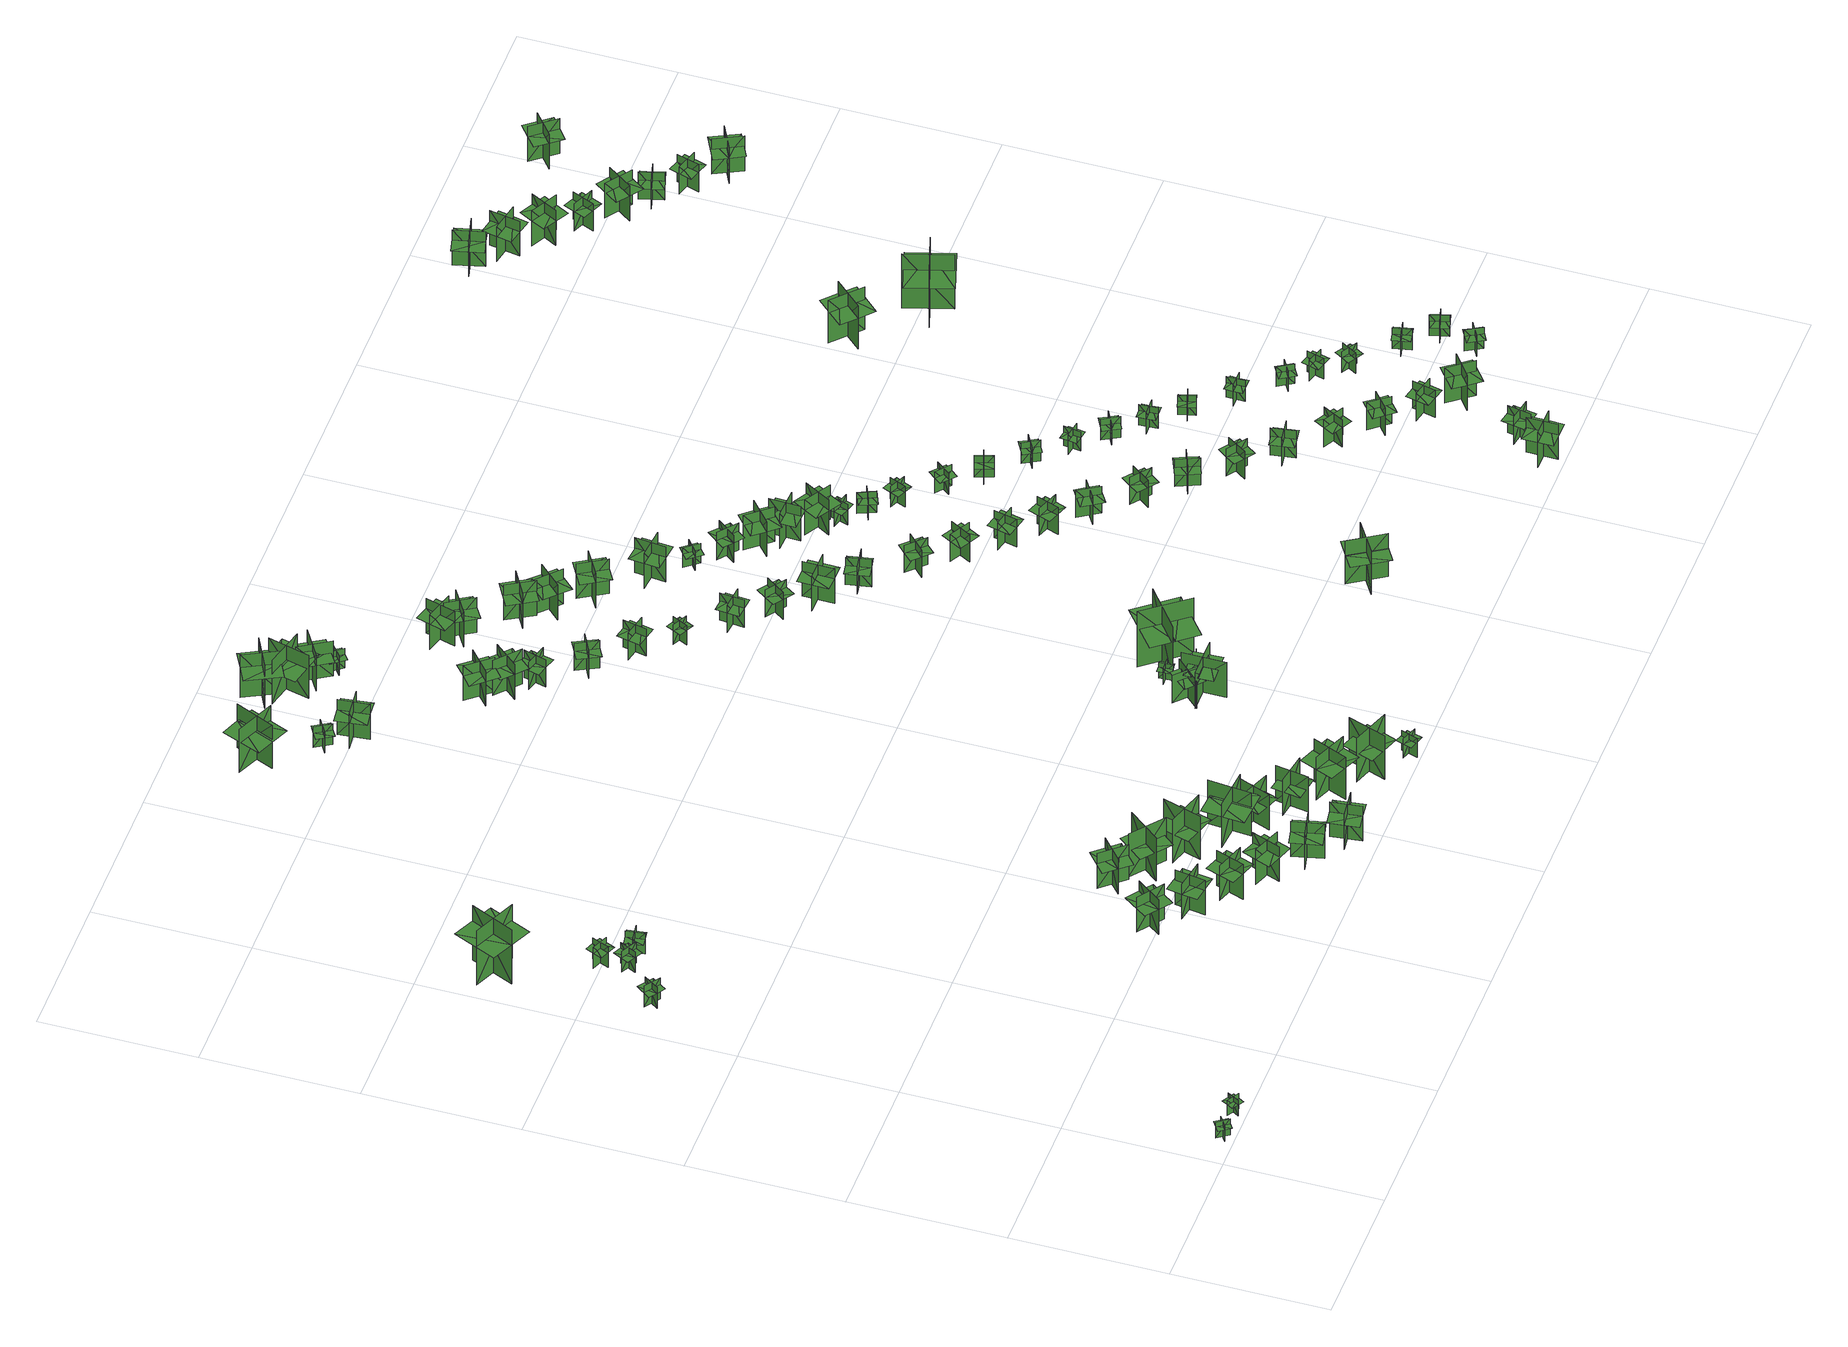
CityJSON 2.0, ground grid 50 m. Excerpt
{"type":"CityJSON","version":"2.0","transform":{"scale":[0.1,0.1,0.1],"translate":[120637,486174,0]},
"CityObjects":{
"tree1":{"type":"SolitaryVegetationObject","geometry":[{"type":"MultiSurface","lod":"1","boundaries":[[[0,1,2]],[[0,2,3]],[[4,5,6]],[[4,6,7]],[[8,9,10]],[[8,10,11]],[[8,11,12]],[[8,12,13]]]}]},
"tree2":{"type":"SolitaryVegetationObject","geometry":[{"type":"MultiSurface","lod":"1","boundaries":[[[14,15,16]],[[14,16,17]],[[18,19,20]],[[18,20,21]],[[22,23,24]],[[22,24,25]],[[22,25,26]],[[22,26,27]]]}]},
"tree3":{"type":"SolitaryVegetationObject","geometry":[{"type":"MultiSurface","lod":"1","boundaries":[[[28,29,30]],[[28,30,31]],[[32,33,34]],[[32,34,35]],[[36,37,38]],[[36,38,39]],[[36,39,40]],[[36,40,41]]]}]},
"tree4":{"type":"SolitaryVegetationObject","geometry":[{"type":"MultiSurface","lod":"1","boundaries":[[[42,43,44]],[[42,44,45]],[[46,47,48]],[[46,48,49]],[[50,51,52]],[[50,52,53]],[[50,53,54]],[[50,54,55]]]}]},
"tree5":{"type":"SolitaryVegetationObject","geometry":[{"type":"MultiSurface","lod":"1","boundaries":[[[56,57,58]],[[56,58,59]],[[60,61,62]],[[60,62,63]],[[64,65,66]],[[64,66,67]],[[64,67,68]],[[64,68,69]]]}]},
"tree6":{"type":"SolitaryVegetationObject","geometry":[{"type":"MultiSurface","lod":"1","boundaries":[[[70,71,72]],[[70,72,73]],[[74,75,76]],[[74,76,77]],[[78,79,80]],[[78,80,81]],[[78,81,82]],[[78,82,83]]]}]},
"tree7":{"type":"SolitaryVegetationObject","geometry":[{"type":"MultiSurface","lod":"1","boundaries":[[[84,85,86]],[[84,86,87]],[[88,89,90]],[[88,90,91]],[[92,93,94]],[[92,94,95]],[[92,95,96]],[[92,96,97]]]}]},
"tree8":{"type":"SolitaryVegetationObject","geometry":[{"type":"MultiSurface","lod":"1","boundaries":[[[98,99,100]],[[98,100,101]],[[102,103,104]],[[102,104,105]],[[106,107,108]],[[106,108,109]],[[106,109,110]],[[106,110,111]]]}]},
"tree9":{"type":"SolitaryVegetationObject","geometry":[{"type":"MultiSurface","lod":"1","boundaries":[[[112,113,114]],[[112,114,115]],[[116,117,118]],[[116,118,119]],[[120,121,122]],[[120,122,123]],[[120,123,124]],[[120,124,125]]]}]},
"tree10":{"type":"SolitaryVegetationObject","geometry":[{"type":"MultiSurface","lod":"1","boundaries":[[[126,127,128]],[[126,128,129]],[[130,131,132]],[[130,132,133]],[[134,135,136]],[[134,136,137]],[[134,137,138]],[[134,138,139]]]}]},
"tree11":{"type":"SolitaryVegetationObject","geometry":[{"type":"MultiSurface","lod":"1","boundaries":[[[140,141,142]],[[140,142,143]],[[144,145,146]],[[144,146,147]],[[148,149,150]],[[148,150,151]],[[148,151,152]],[[148,152,153]]]}]},
"tree12":{"type":"SolitaryVegetationObject","geometry":[{"type":"MultiSurface","lod":"1","boundaries":[[[154,155,156]],[[154,156,157]],[[158,159,160]],[[158,160,161]],[[162,163,164]],[[162,164,165]],[[162,165,166]],[[162,166,167]]]}]},
"tree13":{"type":"SolitaryVegetationObject","geometry":[{"type":"MultiSurface","lod":"1","boundaries":[[[168,169,170]],[[168,170,171]],[[172,173,174]],[[172,174,175]],[[176,177,178]],[[176,178,179]],[[176,180,181]],[[176,181,177]]]}]},
"tree14":{"type":"SolitaryVegetationObject","geometry":[{"type":"MultiSurface","lod":"1","boundaries":[[[182,183,184]],[[182,184,185]],[[186,187,188]],[[186,188,189]],[[190,191,192]],[[190,192,193]],[[190,193,194]],[[190,194,195]]]}]},
"tree15":{"type":"SolitaryVegetationObject","geometry":[{"type":"MultiSurface","lod":"1","boundaries":[[[196,197,198]],[[196,198,199]],[[200,201,202]],[[200,202,203]],[[204,205,206]],[[204,206,207]],[[204,208,209]],[[204,209,205]]]}]},
"tree16":{"type":"SolitaryVegetationObject","geometry":[{"type":"MultiSurface","lod":"1","boundaries":[[[210,211,212]],[[210,212,213]],[[214,215,216]],[[214,216,217]],[[218,219,220]],[[218,220,221]],[[218,221,222]],[[218,222,223]]]}]},
"tree17":{"type":"SolitaryVegetationObject","geometry":[{"type":"MultiSurface","lod":"1","boundaries":[[[224,225,226]],[[224,226,227]],[[228,229,230]],[[228,230,231]],[[232,233,234]],[[232,234,235]],[[232,235,236]],[[232,236,237]]]}]},
"tree18":{"type":"SolitaryVegetationObject","geometry":[{"type":"MultiSurface","lod":"1","boundaries":[[[238,239,240]],[[238,240,241]],[[242,243,244]],[[242,244,245]],[[246,247,248]],[[246,248,249]],[[246,250,251]],[[246,251,247]]]}]},
"tree19":{"type":"SolitaryVegetationObject","geometry":[{"type":"MultiSurface","lod":"1","boundaries":[[[252,253,254]],[[252,254,255]],[[256,257,258]],[[256,258,259]],[[260,261,262]],[[260,262,263]],[[260,264,265]],[[260,265,261]]]}]},
"tree20":{"type":"SolitaryVegetationObject","geometry":[{"type":"MultiSurface","lod":"1","boundaries":[[[266,267,268]],[[266,268,269]],[[270,271,272]],[[270,272,273]],[[274,275,276]],[[274,276,277]],[[274,277,278]],[[274,278,279]]]}]},
"tree21":{"type":"SolitaryVegetationObject","geometry":[{"type":"MultiSurface","lod":"1","boundaries":[[[280,281,282]],[[280,282,283]],[[284,285,286]],[[284,286,287]],[[288,289,290]],[[288,290,291]],[[288,291,292]],[[288,292,293]]]}]},
"tree22":{"type":"SolitaryVegetationObject","geometry":[{"type":"MultiSurface","lod":"1","boundaries":[[[294,295,296]],[[294,296,297]],[[298,299,300]],[[298,300,301]],[[302,303,304]],[[302,304,305]],[[302,306,307]],[[302,307,303]]]}]},
"tree23":{"type":"SolitaryVegetationObject","geometry":[{"type":"MultiSurface","lod":"1","boundaries":[[[308,309,310]],[[308,310,311]],[[312,313,314]],[[312,314,315]],[[316,317,318]],[[316,318,319]],[[316,319,320]],[[316,320,321]]]}]},
"tree24":{"type":"SolitaryVegetationObject","geometry":[{"type":"MultiSurface","lod":"1","boundaries":[[[322,323,324]],[[322,324,325]],[[326,327,328]],[[326,328,329]],[[330,331,332]],[[330,332,333]],[[330,333,334]],[[330,334,335]]]}]},
"tree25":{"type":"SolitaryVegetationObject","geometry":[{"type":"MultiSurface","lod":"1","boundaries":[[[336,337,338]],[[336,338,339]],[[340,341,342]],[[340,342,343]],[[344,345,346]],[[344,346,347]],[[344,347,348]],[[344,348,349]]]}]},
"tree26":{"type":"SolitaryVegetationObject","geometry":[{"type":"MultiSurface","lod":"1","boundaries":[[[350,351,352]],[[350,352,353]],[[354,355,356]],[[354,356,357]],[[358,359,360]],[[358,360,361]],[[358,361,362]],[[358,362,363]]]}]},
"tree27":{"type":"SolitaryVegetationObject","geometry":[{"type":"MultiSurface","lod":"1","boundaries":[[[364,365,366]],[[364,366,367]],[[368,369,370]],[[368,370,371]],[[372,373,374]],[[372,374,375]],[[372,375,376]],[[372,376,377]]]}]},
"tree28":{"type":"SolitaryVegetationObject","geometry":[{"type":"MultiSurface","lod":"1","boundaries":[[[378,379,380]],[[378,380,381]],[[382,383,384]],[[382,384,385]],[[386,387,388]],[[386,388,389]],[[386,389,390]],[[386,390,391]]]}]},
"tree29":{"type":"SolitaryVegetationObject","geometry":[{"type":"MultiSurface","lod":"1","boundaries":[[[392,393,394]],[[392,394,395]],[[396,397,398]],[[396,398,399]],[[400,401,402]],[[400,402,403]],[[400,403,404]],[[400,404,405]]]}]},
"tree30":{"type":"SolitaryVegetationObject","geometry":[{"type":"MultiSurface","lod":"1","boundaries":[[[406,407,408]],[[406,408,409]],[[410,411,412]],[[410,412,413]],[[414,415,416]],[[414,416,417]],[[414,417,418]],[[414,418,419]]]}]},
"tree31":{"type":"SolitaryVegetationObject","geometry":[{"type":"MultiSurface","lod":"1","boundaries":[[[420,421,422]],[[420,422,423]],[[424,425,426]],[[424,426,427]],[[428,429,430]],[[428,430,431]],[[428,431,432]],[[428,432,433]]]}]},
"tree32":{"type":"SolitaryVegetationObject","geometry":[{"type":"MultiSurface","lod":"1","boundaries":[[[434,435,436]],[[434,436,437]],[[438,439,440]],[[438,440,441]],[[442,443,444]],[[442,444,445]],[[442,445,446]],[[442,446,447]]]}]},
"tree33":{"type":"SolitaryVegetationObject","geometry":[{"type":"MultiSurface","lod":"1","boundaries":[[[448,449,450]],[[448,450,451]],[[452,453,454]],[[452,454,455]],[[456,457,458]],[[456,458,459]],[[456,459,460]],[[456,460,461]]]}]},
"tree34":{"type":"SolitaryVegetationObject","geometry":[{"type":"MultiSurface","lod":"1","boundaries":[[[462,463,464]],[[462,464,465]],[[466,467,468]],[[466,468,469]],[[470,471,472]],[[470,472,473]],[[470,473,474]],[[470,474,475]]]}]},
"tree35":{"type":"SolitaryVegetationObject","geometry":[{"type":"MultiSurface","lod":"1","boundaries":[[[476,477,478]],[[476,478,479]],[[480,481,482]],[[480,482,483]],[[484,485,486]],[[484,486,487]],[[484,487,488]],[[484,488,489]]]}]},
"tree36":{"type":"SolitaryVegetationObject","geometry":[{"type":"MultiSurface","lod":"1","boundaries":[[[490,491,492]],[[490,492,493]],[[494,495,496]],[[494,496,497]],[[498,499,500]],[[498,500,501]],[[498,501,502]],[[498,502,503]]]}]},
"tree37":{"type":"SolitaryVegetationObject","geometry":[{"type":"MultiSurface","lod":"1","boundaries":[[[504,505,506]],[[504,506,507]],[[508,509,510]],[[508,510,511]],[[512,513,514]],[[512,514,515]],[[512,515,516]],[[512,516,517]]]}]},
"tree38":{"type":"SolitaryVegetationObject","geometry":[{"type":"MultiSurface","lod":"1","boundaries":[[[518,519,520]],[[518,520,521]],[[522,523,524]],[[522,524,525]],[[526,527,528]],[[526,528,529]],[[526,529,530]],[[526,530,531]]]}]},
"tree39":{"type":"SolitaryVegetationObject","geometry":[{"type":"MultiSurface","lod":"1","boundaries":[[[532,533,534]],[[532,534,535]],[[536,537,538]],[[536,538,539]],[[540,541,542]],[[540,542,543]],[[540,543,544]],[[540,544,545]]]}]},
"tree40":{"type":"SolitaryVegetationObject","geometry":[{"type":"MultiSurface","lod":"1","boundaries":[[[546,547,548]],[[546,548,549]],[[550,551,552]],[[550,552,553]],[[554,555,556]],[[554,556,557]],[[554,557,558]],[[554,558,559]]]}]},
"tree41":{"type":"SolitaryVegetationObject","geometry":[{"type":"MultiSurface","lod":"1","boundaries":[[[560,561,562]],[[560,562,563]],[[564,565,566]],[[564,566,567]],[[568,569,570]],[[568,570,571]],[[568,571,572]],[[568,572,573]]]}]},
"tree42":{"type":"SolitaryVegetationObject","geometry":[{"type":"MultiSurface","lod":"1","boundaries":[[[574,575,576]],[[574,576,577]],[[578,579,580]],[[578,580,581]],[[582,583,584]],[[582,584,585]],[[582,585,586]],[[582,586,587]]]}]},
"tree43":{"type":"SolitaryVegetationObject","geometry":[{"type":"MultiSurface","lod":"1","boundaries":[[[588,589,590]],[[588,590,591]],[[592,593,594]],[[592,594,595]],[[596,597,598]],[[596,598,599]],[[596,599,600]],[[596,600,601]]]}]},
"tree44":{"type":"SolitaryVegetationObject","geometry":[{"type":"MultiSurface","lod":"1","boundaries":[[[602,603,604]],[[602,604,605]],[[606,607,608]],[[606,608,609]],[[610,611,612]],[[610,612,613]],[[610,613,614]],[[610,614,615]]]}]},
"tree45":{"type":"SolitaryVegetationObject","geometry":[{"type":"MultiSurface","lod":"1","boundaries":[[[616,617,618]],[[616,618,619]],[[620,621,622]],[[620,622,623]],[[624,625,626]],[[624,626,627]],[[624,627,628]],[[624,628,629]]]}]},
"tree46":{"type":"SolitaryVegetationObject","geometry":[{"type":"MultiSurface","lod":"1","boundaries":[[[630,631,632]],[[630,632,633]],[[634,635,636]],[[634,636,637]],[[638,639,640]],[[638,640,641]],[[638,641,642]],[[638,642,643]]]}]},
"tree47":{"type":"SolitaryVegetationObject","geometry":[{"type":"MultiSurface","lod":"1","boundaries":[[[644,645,646]],[[644,646,647]],[[648,649,650]],[[648,650,651]],[[652,653,654]],[[652,654,655]],[[652,655,656]],[[652,656,657]]]}]},
"tree48":{"type":"SolitaryVegetationObject","geometry":[{"type":"MultiSurface","lod":"1","boundaries":[[[658,659,660]],[[658,660,661]],[[662,663,664]],[[662,664,665]],[[666,667,668]],[[666,668,669]],[[666,669,670]],[[666,670,671]]]}]},
"tree49":{"type":"SolitaryVegetationObject","geometry":[{"type":"MultiSurface","lod":"1","boundaries":[[[672,673,674]],[[672,674,675]],[[676,677,678]],[[676,678,679]],[[680,681,682]],[[680,682,683]],[[680,683,684]],[[680,684,685]]]}]},
"tree50":{"type":"SolitaryVegetationObject","geometry":[{"type":"MultiSurface","lod":"1","boundaries":[[[686,687,688]],[[686,688,689]],[[690,691,692]],[[690,692,693]],[[694,695,696]],[[694,696,697]],[[694,697,698]],[[694,698,699]]]}]},
"tree51":{"type":"SolitaryVegetationObject","geometry":[{"type":"MultiSurface","lod":"1","boundaries":[[[700,701,702]],[[700,702,703]],[[704,705,706]],[[704,706,707]],[[708,709,710]],[[708,710,711]],[[708,709,712]],[[708,712,713]]]}]},
"tree52":{"type":"SolitaryVegetationObject","geometry":[{"type":"MultiSurface","lod":"1","boundaries":[[[714,715,716]],[[714,716,717]],[[718,719,720]],[[718,720,721]],[[722,723,724]],[[722,724,725]],[[722,725,726]],[[722,726,727]]]}]},
"tree53":{"type":"SolitaryVegetationObject","geometry":[{"type":"MultiSurface","lod":"1","boundaries":[[[728,729,730]],[[728,730,731]],[[732,733,734]],[[732,734,735]],[[736,737,738]],[[736,738,739]],[[736,739,740]],[[736,740,741]]]}]},
"tree54":{"type":"SolitaryVegetationObject","geometry":[{"type":"MultiSurface","lod":"1","boundaries":[[[742,743,744]],[[742,744,745]],[[746,747,748]],[[746,748,749]],[[750,751,752]],[[750,752,753]],[[750,753,754]],[[750,754,755]]]}]},
"tree55":{"type":"SolitaryVegetationObject","geometry":[{"type":"MultiSurface","lod":"1","boundaries":[[[756,757,758]],[[756,758,759]],[[760,761,762]],[[760,762,763]],[[764,765,766]],[[764,766,767]],[[764,767,768]],[[764,768,769]]]}]},
"tree56":{"type":"SolitaryVegetationObject","geometry":[{"type":"MultiSurface","lod":"1","boundaries":[[[770,771,772]],[[770,772,773]],[[774,775,776]],[[774,776,777]],[[778,779,780]],[[778,780,781]],[[778,781,782]],[[778,782,783]]]}]},
"tree57":{"type":"SolitaryVegetationObject","geometry":[{"type":"MultiSurface","lod":"1","boundaries":[[[784,785,786]],[[784,786,787]],[[788,789,790]],[[788,790,791]],[[792,793,794]],[[792,794,795]],[[792,795,796]],[[792,796,797]]]}]},
"tree58":{"type":"SolitaryVegetationObject","geometry":[{"type":"MultiSurface","lod":"1","boundaries":[[[798,799,800]],[[798,800,801]],[[802,803,804]],[[802,804,805]],[[806,807,808]],[[806,808,809]],[[806,809,810]],[[806,810,811]]]}]},
"tree59":{"type":"SolitaryVegetationObject","geometry":[{"type":"MultiSurface","lod":"1","boundaries":[[[812,813,814]],[[812,814,815]],[[816,817,818]],[[816,818,819]],[[820,821,822]],[[820,822,823]],[[820,823,824]],[[820,824,825]]]}]},
"tree60":{"type":"SolitaryVegetationObject","geometry":[{"type":"MultiSurface","lod":"1","boundaries":[[[826,827,828]],[[826,828,829]],[[830,831,832]],[[830,832,833]],[[834,835,836]],[[834,836,837]],[[834,837,838]],[[834,838,839]]]}]},
"tree61":{"type":"SolitaryVegetationObject","geometry":[{"type":"MultiSurface","lod":"1","boundaries":[[[840,841,842]],[[840,842,843]],[[844,845,846]],[[844,846,847]],[[848,849,850]],[[848,850,851]],[[848,851,852]],[[848,852,853]]]}]},
"tree62":{"type":"SolitaryVegetationObject","geometry":[{"type":"MultiSurface","lod":"1","boundaries":[[[854,855,856]],[[854,856,857]],[[858,859,860]],[[858,860,861]],[[862,863,864]],[[862,864,865]],[[862,865,866]],[[862,866,867]]]}]},
"tree63":{"type":"SolitaryVegetationObject","geometry":[{"type":"MultiSurface","lod":"1","boundaries":[[[868,869,870]],[[868,870,871]],[[872,873,874]],[[872,874,875]],[[876,877,878]],[[876,878,879]],[[876,879,880]],[[876,880,881]]]}]},
"tree64":{"type":"SolitaryVegetationObject","geometry":[{"type":"MultiSurface","lod":"1","boundaries":[[[882,883,884]],[[882,884,885]],[[886,887,888]],[[886,888,889]],[[890,891,892]],[[890,892,893]],[[890,893,894]],[[890,894,895]]]}]},
"tree65":{"type":"SolitaryVegetationObject","geometry":[{"type":"MultiSurface","lod":"1","boundaries":[[[896,897,898]],[[896,898,899]],[[900,901,902]],[[900,902,903]],[[904,905,906]],[[904,906,907]],[[904,907,908]],[[904,908,909]]]}]},
"tree66":{"type":"SolitaryVegetationObject","geometry":[{"type":"MultiSurface","lod":"1","boundaries":[[[910,911,912]],[[910,912,913]],[[914,915,916]],[[914,916,917]],[[918,919,920]],[[918,920,921]],[[918,921,922]],[[918,922,923]]]}]},
"tree67":{"type":"SolitaryVegetationObject","geometry":[{"type":"MultiSurface","lod":"1","boundaries":[[[924,925,926]],[[924,926,927]],[[928,929,930]],[[928,930,931]],[[932,933,934]],[[932,934,935]],[[932,935,936]],[[932,936,937]]]}]},
"tree68":{"type":"SolitaryVegetationObject","geometry":[{"type":"MultiSurface","lod":"1","boundaries":[[[938,939,940]],[[938,940,941]],[[942,943,944]],[[942,944,945]],[[946,947,948]],[[946,948,949]],[[946,949,950]],[[946,950,951]]]}]},
"tree69":{"type":"SolitaryVegetationObject","geometry":[{"type":"MultiSurface","lod":"1","boundaries":[[[952,953,954]],[[952,954,955]],[[956,957,958]],[[956,958,959]],[[960,961,962]],[[960,962,963]],[[960,963,964]],[[960,964,965]]]}]},
"tree70":{"type":"SolitaryVegetationObject","geometry":[{"type":"MultiSurface","lod":"1","boundaries":[[[966,967,968]],[[966,968,969]],[[970,971,972]],[[970,972,973]],[[974,975,976]],[[974,976,977]],[[974,977,978]],[[974,978,979]]]}]},
"tree71":{"type":"SolitaryVegetationObject","geometry":[{"type":"MultiSurface","lod":"1","boundaries":[[[980,981,982]],[[980,982,983]],[[984,985,986]],[[984,986,987]],[[988,989,990]],[[988,990,991]],[[988,991,992]],[[988,992,993]]]}]},
"tree72":{"type":"SolitaryVegetationObject","geometry":[{"type":"MultiSurface","lod":"1","boundaries":[[[994,995,996]],[[994,996,997]],[[998,999,1000]],[[998,1000,1001]],[[1002,1003,1004]],[[1002,1004,1005]],[[1002,1005,1006]],[[1002,1006,1007]]]}]},
"tree73":{"type":"SolitaryVegetationObject","geometry":[{"type":"MultiSurface","lod":"1","boundaries":[[[1008,1009,1010]],[[1008,1010,1011]],[[1012,1013,1014]],[[1012,1014,1015]],[[1016,1017,1018]],[[1016,1018,1019]],[[1016,1019,1020]],[[1016,1020,1021]]]}]},
"tree74":{"type":"SolitaryVegetationObject","geometry":[{"type":"MultiSurface","lod":"1","boundaries":[[[1022,1023,1024]],[[1022,1024,1025]],[[1026,1027,1028]],[[1026,1028,1029]],[[1030,1031,1032]],[[1030,1032,1033]],[[1030,1033,1034]],[[1030,1034,1035]]]}]},
"tree75":{"type":"SolitaryVegetationObject","geometry":[{"type":"MultiSurface","lod":"1","boundaries":[[[1036,1037,1038]],[[1036,1038,1039]],[[1040,1041,1042]],[[1040,1042,1043]],[[1044,1045,1046]],[[1044,1046,1047]],[[1044,1047,1048]],[[1044,1048,1049]]]}]},
"tree76":{"type":"SolitaryVegetationObject","geometry":[{"type":"MultiSurface","lod":"1","boundaries":[[[1050,1051,1052]],[[1050,1052,1053]],[[1054,1055,1056]],[[1054,1056,1057]],[[1058,1059,1060]],[[1058,1060,1061]],[[1058,1061,1062]],[[1058,1062,1063]]]}]},
"tree77":{"type":"SolitaryVegetationObject","geometry":[{"type":"MultiSurface","lod":"1","boundaries":[[[1064,1065,1066]],[[1064,1066,1067]],[[1068,1069,1070]],[[1068,1070,1071]],[[1072,1073,1074]],[[1072,1074,1075]],[[1072,1075,1076]],[[1072,1076,1077]]]}]},
"tree78":{"type":"SolitaryVegetationObject","geometry":[{"type":"MultiSurface","lod":"1","boundaries":[[[1078,1079,1080]],[[1078,1080,1081]],[[1082,1083,1084]],[[1082,1084,1085]],[[1086,1087,1088]],[[1086,1088,1089]],[[1086,1089,1090]],[[1086,1090,1091]]]}]},
"tree79":{"type":"SolitaryVegetationObject","geometry":[{"type":"MultiSurface","lod":"1","boundaries":[[[1092,1093,1094]],[[1092,1094,1095]],[[1096,1097,1098]],[[1096,1098,1099]],[[1100,1101,1102]],[[1100,1102,1103]],[[1100,1103,1104]],[[1100,1104,1105]]]}]},
"tree80":{"type":"SolitaryVegetationObject","geometry":[{"type":"MultiSurface","lod":"1","boundaries":[[[1106,1107,1108]],[[1106,1108,1109]],[[1110,1111,1112]],[[1110,1112,1113]],[[1114,1115,1116]],[[1114,1116,1117]],[[1114,1117,1118]],[[1114,1118,1119]]]}]},
"tree81":{"type":"SolitaryVegetationObject","geometry":[{"type":"MultiSurface","lod":"1","boundaries":[[[1120,1121,1122]],[[1120,1122,1123]],[[1124,1125,1126]],[[1124,1126,1127]],[[1128,1129,1130]],[[1128,1130,1131]],[[1128,1131,1132]],[[1128,1132,1133]]]}]},
"tree82":{"type":"SolitaryVegetationObject","geometry":[{"type":"MultiSurface","lod":"1","boundaries":[[[1134,1135,1136]],[[1134,1136,1137]],[[1138,1139,1140]],[[1138,1140,1141]],[[1142,1143,1144]],[[1142,1144,1145]],[[1142,1145,1146]],[[1142,1146,1147]]]}]},
"tree83":{"type":"SolitaryVegetationObject","geometry":[{"type":"MultiSurface","lod":"1","boundaries":[[[1148,1149,1150]],[[1148,1150,1151]],[[1152,1153,1154]],[[1152,1154,1155]],[[1156,1157,1158]],[[1156,1158,1159]],[[1156,1159,1160]],[[1156,1160,1161]]]}]},
"tree84":{"type":"SolitaryVegetationObject","geometry":[{"type":"MultiSurface","lod":"1","boundaries":[[[1162,1163,1164]],[[1162,1164,1165]],[[1166,1167,1168]],[[1166,1168,1169]],[[1170,1171,1172]],[[1170,1172,1173]],[[1170,1173,1174]],[[1170,1174,1175]]]}]},
"tree85":{"type":"SolitaryVegetationObject","geometry":[{"type":"MultiSurface","lod":"1","boundaries":[[[1176,1177,1178]],[[1176,1178,1179]],[[1180,1181,1182]],[[1180,1182,1183]],[[1184,1185,1186]],[[1184,1186,1187]],[[1184,1187,1188]],[[1184,1188,1189]]]}]},
"tree86":{"type":"SolitaryVegetationObject","geometry":[{"type":"MultiSurface","lod":"1","boundaries":[[[1190,1191,1192]],[[1190,1192,1193]],[[1194,1195,1196]],[[1194,1196,1197]],[[1198,1199,1200]],[[1198,1200,1201]],[[1198,1201,1202]],[[1198,1202,1203]]]}]},
"tree87":{"type":"SolitaryVegetationObject","geometry":[{"type":"MultiSurface","lod":"1","boundaries":[[[1204,1205,1206]],[[1204,1206,1207]],[[1208,1209,1210]],[[1208,1210,1211]],[[1212,1213,1214]],[[1212,1214,1215]],[[1212,1215,1216]],[[1212,1216,1217]]]}]},
"tree88":{"type":"SolitaryVegetationObject","geometry":[{"type":"MultiSurface","lod":"1","boundaries":[[[1218,1219,1220]],[[1218,1220,1221]],[[1222,1223,1224]],[[1222,1224,1225]],[[1226,1227,1228]],[[1226,1228,1229]],[[1226,1229,1230]],[[1226,1230,1231]]]}]},
"tree89":{"type":"SolitaryVegetationObject","geometry":[{"type":"MultiSurface","lod":"1","boundaries":[[[1232,1233,1234]],[[1232,1234,1235]],[[1236,1237,1238]],[[1236,1238,1239]],[[1240,1241,1242]],[[1240,1242,1243]],[[1240,1243,1244]],[[1240,1244,1245]]]}]},
"tree90":{"type":"SolitaryVegetationObject","geometry":[{"type":"MultiSurface","lod":"1","boundaries":[[[1246,1247,1248]],[[1246,1248,1249]],[[1250,1251,1252]],[[1250,1252,1253]],[[1254,1255,1256]],[[1254,1256,1257]],[[1254,1257,1258]],[[1254,1258,1259]]]}]},
"tree91":{"type":"SolitaryVegetationObject","geometry":[{"type":"MultiSurface","lod":"1","boundaries":[[[1260,1261,1262]],[[1260,1262,1263]],[[1264,1265,1266]],[[1264,1266,1267]],[[1268,1269,1270]],[[1268,1270,1271]],[[1268,1271,1272]],[[1268,1272,1273]]]}]},
"tree92":{"type":"SolitaryVegetationObject","geometry":[{"type":"MultiSurface","lod":"1","boundaries":[[[1274,1275,1276]],[[1274,1276,1277]],[[1278,1279,1280]],[[1278,1280,1281]],[[1282,1283,1284]],[[1282,1284,1285]],[[1282,1285,1286]],[[1282,1286,1287]]]}]},
"tree93":{"type":"SolitaryVegetationObject","geometry":[{"type":"MultiSurface","lod":"1","boundaries":[[[1288,1289,1290]],[[1288,1290,1291]],[[1292,1293,1294]],[[1292,1294,1295]],[[1296,1297,1298]],[[1296,1298,1299]],[[1296,1299,1300]],[[1296,1300,1301]]]}]},
"tree94":{"type":"SolitaryVegetationObject","geometry":[{"type":"MultiSurface","lod":"1","boundaries":[[[1302,1303,1304]],[[1302,1304,1305]],[[1306,1307,1308]],[[1306,1308,1309]],[[1310,1311,1312]],[[1310,1312,1313]],[[1310,1313,1314]],[[1310,1314,1315]]]}]},
"tree95":{"type":"SolitaryVegetationObject","geometry":[{"type":"MultiSurface","lod":"1","boundaries":[[[1316,1317,1318]],[[1316,1318,1319]],[[1320,1321,1322]],[[1320,1322,1323]],[[1324,1325,1326]],[[1324,1326,1327]],[[1324,1327,1328]],[[1324,1328,1329]]]}]},
"tree96":{"type":"SolitaryVegetationObject","geometry":[{"type":"MultiSurface","lod":"1","boundaries":[[[1330,1331,1332]],[[1330,1332,1333]],[[1334,1335,1336]],[[1334,1336,1337]],[[1338,1339,1340]],[[1338,1340,1341]],[[1338,1341,1342]],[[1338,1342,1343]]]}]},
"tree97":{"type":"SolitaryVegetationObject","geometry":[{"type":"MultiSurface","lod":"1","boundaries":[[[1344,1345,1346]],[[1344,1346,1347]],[[1348,1349,1350]],[[1348,1350,1351]],[[1352,1353,1354]],[[1352,1354,1355]],[[1352,1355,1356]],[[1352,1356,1357]]]}]},
"tree98":{"type":"SolitaryVegetationObject","geometry":[{"type":"MultiSurface","lod":"1","boundaries":[[[1358,1359,1360]],[[1358,1360,1361]],[[1362,1363,1364]],[[1362,1364,1365]],[[1366,1367,1368]],[[1366,1368,1369]],[[1366,1369,1370]],[[1366,1370,1371]]]}]},
"tree99":{"type":"SolitaryVegetationObject","geometry":[{"type":"MultiSurface","lod":"1","boundaries":[[[1372,1373,1374]],[[1372,1374,1375]],[[1376,1377,1378]],[[1376,1378,1379]],[[1380,1381,1382]],[[1380,1382,1383]],[[1380,1383,1384]],[[1380,1384,1385]]]}]}
},
"vertices":[
[125,48,15],[89,23,15],[89,23,77],[125,48,77],[96,53,15],[122,17,15],[122,17,77],[96,53,77],[96,53,60],[78,41,60],[104,5,60],[122,17,60],[140,30,60],[114,66,60],
[207,21,15],[230,59,15],[230,59,76],[207,21,76],[236,28,15],[198,51,15],[198,51,76],[236,28,76],[236,28,59],[247,47,59],[209,70,59],[198,51,59],[187,32,59],[225,9,59],
[111,1825,15],[159,1791,15],[159,1791,97],[111,1825,97],[117,1787,15],[151,1835,15],[151,1835,97],[117,1787,97],[117,1787,74],[142,1770,74],[175,1818,74],[151,1835,74],[127,1852,74],[93,1804,74],
[43,2320,19],[185,2257,19],[185,2257,235],[43,2320,235],[79,2224,19],[143,2365,19],[143,2365,235],[79,2224,235],[79,2224,174],[150,2192,174],[214,2333,174],[143,2365,174],[72,2397,174],[9,2256,174],
[232,1934,16],[284,1907,16],[284,1907,98],[232,1934,98],[244,1896,16],[270,1949,16],[270,1949,98],[244,1896,98],[244,1896,75],[270,1883,75],[297,1936,75],[270,1949,75],[244,1962,75],[217,1910,75],
[277,1996,16],[222,2019,16],[222,2019,98],[277,1996,98],[262,2033,16],[239,1978,16],[239,1978,98],[262,2033,98],[262,2033,75],[235,2044,75],[212,1990,75],[239,1978,75],[266,1967,75],[289,2021,75],
[352,1929,16],[294,1920,16],[294,1920,98],[352,1929,98],[321,1952,16],[329,1894,16],[329,1894,98],[321,1952,98],[321,1952,75],[291,1948,75],[300,1890,75],[329,1894,75],[358,1898,75],[350,1957,75],
[875,555,11],[955,496,11],[955,496,150],[875,555,150],[885,489,11],[944,570,11],[944,570,150],[885,489,150],[885,489,111],[925,460,111],[984,540,111],[944,570,111],[903,599,111],[845,519,111],
[1026,485,9],[1010,387,9],[1010,387,147],[1026,485,147],[972,447,9],[1071,430,9],[1071,430,147],[972,447,147],[972,447,108],[964,397,108],[1063,381,108],[1071,430,108],[1079,480,108],[980,496,108],
[1143,396,9],[1110,302,9],[1110,302,148],[1143,396,148],[1083,367,9],[1177,334,9],[1177,334,148],[1083,367,148],[1083,367,109],[1067,320,109],[1161,287,109],[1177,334,109],[1193,381,109],[1099,414,109],
[1024,725,7],[1089,649,7],[1089,649,146],[1024,725,146],[1019,659,7],[1094,724,7],[1094,724,146],[1019,659,146],[1019,659,107],[1051,621,107],[1127,686,107],[1094,724,107],[1062,761,107],[986,697,107],
[1219,227,7],[1254,320,7],[1254,320,145],[1219,227,145],[1279,254,7],[1186,289,7],[1186,289,145],[1279,254,145],[1279,254,106],[1297,300,106],[1204,335,106],[1186,289,106],[1168,242,106],[1262,207,106],
[1100,653,6],[1203,571,6],[1203,571,177],[1100,653,177],[1109,571,6],[1109,571,177],[1192,674,177],[1192,674,6],[1109,652,111],[1200,580,111],[1233,622,111],[1143,694,111],[1075,609,111],[1165,537,111],
[1386,193,10],[1289,171,10],[1289,171,148],[1386,193,148],[1330,229,10],[1352,131,10],[1352,131,148],[1330,229,148],[1330,229,109],[1281,218,109],[1303,120,109],[1352,131,109],[1401,142,109],[1379,240,109],
[1199,550,6],[1325,511,6],[1325,511,177],[1199,550,177],[1238,477,6],[1238,477,177],[1277,603,177],[1277,603,6],[1208,552,111],[1319,518,111],[1334,570,111],[1224,604,111],[1192,499,111],[1302,465,111],
[1407,89,10],[1506,101,10],[1506,101,148],[1407,89,148],[1460,48,10],[1447,146,10],[1447,146,148],[1460,48,148],[1460,48,110],[1509,54,110],[1497,153,110],[1447,146,110],[1398,140,110],[1410,41,110],
[1392,505,7],[1380,367,7],[1380,367,180],[1392,505,180],[1307,434,7],[1445,422,7],[1445,422,180],[1307,434,180],[1381,497,124],[1317,502,124],[1308,364,124],[1372,359,124],[1435,355,124],[1445,493,124],
[1459,426,9],[1420,325,9],[1420,325,149],[1459,426,149],[1397,398,9],[1397,398,149],[1498,359,149],[1498,359,9],[1460,418,95],[1427,330,95],[1468,314,95],[1501,403,95],[1418,434,95],[1384,346,95],
[1549,347,8],[1531,240,8],[1531,240,148],[1549,347,148],[1494,307,8],[1494,307,148],[1601,289,148],[1601,289,8],[1552,339,94],[1537,246,94],[1580,239,94],[1596,332,94],[1508,347,94],[1492,253,94],
[1664,266,7],[1617,153,7],[1617,153,176],[1664,266,176],[1589,235,7],[1701,188,7],[1701,188,176],[1589,235,176],[1589,235,129],[1565,179,129],[1678,132,129],[1701,188,129],[1724,245,129],[1612,291,129],
[810,3312,11],[755,3186,11],[755,3186,184],[810,3312,184],[708,3273,11],[835,3217,11],[835,3217,184],[708,3273,184],[798,3309,128],[739,3333,128],[686,3206,128],[745,3181,128],[804,3156,128],[857,3284,128],
[1701,146,7],[1826,101,7],[1826,101,179],[1701,146,179],[1737,72,7],[1737,72,179],[1782,196,179],[1782,196,7],[1711,148,113],[1820,109,113],[1838,160,113],[1729,199,113],[1692,96,113],[1801,57,113],
[914,3090,15],[863,3059,15],[863,3059,97],[914,3090,97],[875,3099,15],[906,3049,15],[906,3049,97],[875,3099,97],[875,3099,74],[850,3083,74],[881,3033,74],[906,3049,74],[931,3064,74],[901,3114,74],
[1000,3007,18],[901,2996,18],[901,2996,157],[1000,3007,157],[948,3049,18],[959,2950,18],[959,2950,157],[948,3049,157],[948,3049,118],[898,3043,118],[910,2944,118],[959,2950,118],[1009,2955,118],[997,3054,118],
[1873,64,8],[1855,11,8],[1855,11,85],[1873,64,85],[1840,48,8],[1892,30,8],[1892,30,85],[1840,48,85],[1840,48,64],[1831,21,64],[1884,4,64],[1892,30,64],[1901,56,64],[1849,74,64],
[1195,2672,24],[1271,2736,24],[1271,2736,163],[1195,2672,163],[1261,2666,24],[1197,2742,24],[1197,2742,163],[1261,2666,163],[1261,2666,124],[1299,2698,124],[1235,2774,124],[1197,2742,124],[1159,2710,124],[1223,2634,124],
[997,3289,11],[1106,3344,11],[1106,3344,180],[997,3289,180],[1074,3263,11],[1019,3372,11],[1019,3372,180],[1074,3263,180],[1074,3263,132],[1128,3291,132],[1073,3400,132],[1019,3372,132],[965,3345,132],[1020,3236,132],
[1021,3274,12],[1155,3241,12],[1155,3241,184],[1021,3274,184],[1077,3180,12],[1111,3314,12],[1111,3314,184],[1077,3180,184],[1027,3263,129],[1012,3200,129],[1147,3169,129],[1161,3232,129],[1176,3294,129],[1041,3325,129],
[1251,2668,19],[1326,2602,19],[1326,2602,158],[1251,2668,158],[1255,2602,19],[1321,2677,19],[1321,2677,158],[1255,2602,158],[1255,2602,119],[1292,2569,119],[1358,2644,119],[1321,2677,119],[1284,2710,119],[1218,2635,119],
[1921,768,16],[1846,689,16],[1846,689,125],[1921,768,125],[1848,765,16],[1848,765,125],[1926,690,125],[1926,690,16],[1914,761,96],[1887,785,96],[1831,721,96],[1858,697,96],[1885,673,96],[1941,737,96],
[1314,2578,14],[1389,2557,14],[1389,2557,122],[1314,2578,122],[1339,2533,14],[1360,2607,14],[1360,2607,122],[1339,2533,122],[1339,2533,92],[1377,2522,92],[1397,2597,92],[1360,2607,92],[1323,2618,92],[1302,2543,92],
[1189,3141,14],[1130,3237,14],[1130,3237,155],[1189,3141,155],[1210,3228,14],[1113,3169,14],[1113,3169,155],[1210,3228,155],[1192,3151,109],[1236,3179,109],[1176,3275,109],[1131,3247,109],[1087,3219,109],[1148,3123,109],
[1986,695,16],[1846,694,16],[1846,694,156],[1986,695,156],[1919,760,16],[1919,760,156],[1920,621,156],[1920,621,16],[1974,695,119],[1972,741,119],[1863,736,119],[1865,690,119],[1867,643,119],[1976,648,119],
[1188,3122,23],[1231,3156,23],[1231,3156,100],[1188,3122,100],[1224,3117,23],[1190,3161,23],[1190,3161,100],[1224,3117,100],[1224,3117,79],[1246,3134,79],[1212,3178,79],[1190,3161,79],[1168,3144,79],[1202,3100,79],
[1960,818,16],[1916,815,16],[1916,815,78],[1960,818,78],[1938,837,16],[1941,793,16],[1941,793,78],[1938,837,78],[1938,837,61],[1916,836,61],[1919,792,61],[1941,793,61],[1963,795,61],[1960,839,61],
[1489,2463,8],[1420,2428,8],[1420,2428,116],[1489,2463,116],[1440,2479,8],[1475,2411,8],[1475,2411,116],[1440,2479,116],[1440,2479,86],[1406,2462,86],[1441,2393,86],[1475,2411,86],[1510,2428,86],[1474,2497,86],
[1958,726,17],[2010,745,17],[2010,745,94],[1958,726,94],[1991,711,17],[1972,763,17],[1972,763,94],[1991,711,94],[1991,711,73],[2017,720,73],[1998,772,73],[1972,763,73],[1946,753,73],[1965,701,73],
[1562,2297,11],[1578,2373,11],[1578,2373,119],[1562,2297,119],[1606,2325,11],[1530,2341,11],[1530,2341,119],[1606,2325,119],[1606,2325,89],[1613,2363,89],[1538,2379,89],[1530,2341,89],[1522,2303,89],[1598,2287,89],
[1939,793,10],[2078,901,10],[2078,901,230],[1939,793,230],[2078,775,10],[1970,914,10],[1970,914,230],[2078,775,230],[1956,790,159],[2007,726,159],[2144,837,159],[2093,900,159],[2042,963,159],[1905,853,159],
[1476,2878,21],[1381,2906,21],[1381,2906,159],[1476,2878,159],[1445,2937,21],[1417,2841,21],[1417,2841,159],[1445,2937,159],[1445,2937,120],[1397,2951,120],[1369,2855,120],[1417,2841,120],[1464,2827,120],[1493,2922,120],
[1668,2248,13],[1644,2198,13],[1644,2198,90],[1668,2248,90],[1633,2236,13],[1683,2212,13],[1683,2212,90],[1633,2236,90],[1633,2236,68],[1621,2211,68],[1671,2187,68],[1683,2212,68],[1695,2237,68],[1645,2261,68],
[1511,2868,17],[1426,2816,17],[1426,2816,155],[1511,2868,155],[1447,2884,17],[1499,2799,17],[1499,2799,155],[1447,2884,155],[1447,2884,116],[1404,2858,116],[1457,2773,116],[1499,2799,116],[1541,2825,116],[1489,2910,116],
[1774,2064,8],[1782,2141,8],[1782,2141,116],[1774,2064,116],[1814,2096,8],[1737,2104,8],[1737,2104,116],[1814,2096,116],[1814,2096,86],[1818,2135,86],[1741,2142,86],[1737,2104,86],[1733,2065,86],[1811,2058,86],
[1581,2743,10],[1630,2657,10],[1630,2657,149],[1581,2743,149],[1563,2679,10],[1650,2729,10],[1650,2729,149],[1563,2679,149],[1563,2679,110],[1588,2636,110],[1674,2685,110],[1650,2729,110],[1625,2772,110],[1538,2723,110],
[1704,2599,8],[1633,2668,8],[1633,2668,147],[1704,2599,147],[1703,2665,8],[1634,2594,8],[1634,2594,147],[1703,2665,147],[1703,2665,108],[1668,2700,108],[1598,2628,108],[1634,2594,108],[1670,2559,108],[1739,2631,108],
[1885,2027,10],[1840,1964,10],[1840,1964,118],[1885,2027,118],[1834,2018,10],[1897,1974,10],[1897,1974,118],[1834,2018,118],[1834,2018,88],[1812,1987,88],[1875,1942,88],[1897,1974,88],[1920,2005,88],[1857,2050,88],
[1802,2554,9],[1716,2503,9],[1716,2503,147],[1802,2554,147],[1738,2571,9],[1788,2485,9],[1788,2485,147],[1737,2571,147],[1737,2571,108],[1695,2545,108],[1745,2460,108],[1788,2485,108],[1831,2510,108],[1780,2596,108],
[2003,1896,8],[1903,1898,8],[1903,1898,146],[2003,1896,146],[1957,1944,8],[1955,1844,8],[1955,1844,146],[1957,1944,146],[1957,1944,108],[1908,1945,108],[1906,1845,108],[1955,1844,108],[2005,1843,108],[2007,1943,108],
[2015,1793,9],[2091,1807,9],[2091,1807,117],[2015,1793,117],[2057,1763,9],[2043,1840,9],[2043,1839,117],[2057,1763,117],[2057,1763,86],[2095,1770,86],[2081,1847,86],[2043,1839,86],[2005,1832,86],[2019,1756,86],
[1888,2344,9],[1898,2443,9],[1898,2443,148],[1888,2344,148],[1940,2385,9],[1841,2395,9],[1841,2395,148],[1940,2385,148],[1940,2385,109],[1945,2435,109],[1846,2445,109],[1841,2395,109],[1836,2346,109],[1935,2336,109],
[2503,446,10],[2572,336,10],[2572,336,182],[2503,446,182],[2484,360,10],[2593,429,10],[2593,429,182],[2484,360,182],[2500,444,125],[2568,334,125],[2623,368,125],[2555,478,125],[2524,306,125],[2456,416,125],
[1961,2276,10],[2004,2311,10],[2004,2311,87],[1961,2276,87],[1998,2272,10],[1963,2315,10],[1963,2315,87],[1998,2272,87],[1998,2272,65],[2019,2290,65],[1984,2332,65],[1963,2315,65],[1941,2297,65],[1977,2254,65],
[2197,1690,10],[2141,1636,10],[2141,1636,118],[2197,1690,118],[2145,1691,10],[2199,1636,10],[2199,1636,118],[2145,1691,118],[2145,1691,88],[2118,1664,88],[2172,1609,88],[2199,1636,88],[2227,1663,88],[2173,1718,88],
[2027,2232,8],[2087,2184,8],[2087,2184,116],[2027,2232,116],[2032,2181,8],[2081,2241,8],[2081,2241,116],[2032,2181,116],[2032,2181,86],[2062,2157,86],[2111,2217,86],[2081,2241,86],[2051,2266,86],[2002,2205,86],
[2302,1542,8],[2234,1579,8],[2234,1579,116],[2302,1542,116],[2288,1592,8],[2251,1523,8],[2251,1523,116],[2288,1592,116],[2288,1592,86],[2253,1610,86],[2217,1542,86],[2251,1523,86],[2285,1505,86],[2322,1573,86],
[2155,2095,9],[2091,2171,9],[2091,2171,147],[2155,2095,147],[2161,2161,9],[2085,2097,9],[2085,2097,147],[2161,2161,147],[2161,2161,108],[2129,2199,108],[2053,2135,108],[2085,2097,108],[2117,2059,108],[2193,2123,108],
[2400,1444,9],[2325,1462,9],[2325,1462,117],[2400,1444,117],[2373,1488,9],[2355,1413,9],[2355,1413,117],[2373,1488,117],[2373,1488,87],[2336,1497,87],[2317,1422,87],[2355,1413,87],[2393,1404,87],[2411,1479,87],
[2183,2023,7],[2187,2123,7],[2187,2123,145],[2183,2023,145],[2232,2068,7],[2132,2072,7],[2132,2072,145],[2232,2068,145],[2232,2068,107],[2234,2118,107],[2134,2121,107],[2132,2072,107],[2131,2022,107],[2230,2018,107],
[2232,1953,9],[2282,2039,9],[2282,2039,147],[2232,1953,147],[2296,1969,9],[2210,2020,9],[2210,2020,147],[2296,1969,147],[2296,1969,108],[2321,2012,108],[2235,2063,108],[2210,2020,108],[2185,1977,108],[2271,1926,108],
[2470,1387,9],[2444,1314,9],[2444,1314,116],[2470,1387,116],[2423,1365,9],[2496,1339,9],[2496,1339,116],[2423,1365,116],[2423,1365,86],[2410,1329,86],[2483,1303,86],[2496,1339,86],[2509,1376,86],[2436,1402,86],
[2272,1949,9],[2329,1931,9],[2329,1931,91],[2272,1949,91],[2290,1914,9],[2308,1970,9],[2308,1970,91],[2290,1914,91],[2290,1914,68],[2318,1905,68],[2336,1961,68],[2308,1970,68],[2280,1979,68],[2262,1923,68],
[2372,1851,6],[2348,1905,6],[2348,1905,89],[2372,1851,89],[2386,1887,6],[2332,1864,6],[2332,1864,89],[2386,1887,89],[2386,1887,66],[2374,1914,66],[2320,1891,66],[2332,1864,66],[2344,1837,66],[2398,1860,66],
[2572,1222,9],[2531,1288,9],[2531,1288,116],[2572,1222,116],[2584,1273,9],[2518,1231,9],[2518,1231,116],[2584,1273,116],[2584,1273,86],[2563,1305,86],[2498,1264,86],[2518,1231,86],[2539,1199,86],[2604,1240,86],
[2438,1831,10],[2415,1777,10],[2415,1777,92],[2438,1831,92],[2402,1817,10],[2456,1793,10],[2456,1793,92],[2402,1817,92],[2402,1817,69],[2390,1790,69],[2444,1766,69],[2456,1793,69],[2468,1820,69],[2414,1844,69],
[2685,1162,8],[2638,1100,8],[2638,1100,116],[2685,1162,116],[2634,1155,8],[2696,1108,8],[2696,1108,116],[2634,1155,116],[2634,1155,85],[2611,1124,85],[2672,1077,85],[2696,1108,85],[2719,1139,85],[2658,1186,85],
[2511,1674,7],[2548,1720,7],[2548,1720,90],[2511,1674,90],[2550,1678,7],[2504,1715,7],[2504,1715,90],[2550,1678,90],[2550,1678,67],[2568,1701,67],[2523,1738,67],[2504,1715,67],[2485,1692,67],[2531,1655,67],
[2751,1055,7],[2781,984,7],[2781,984,114],[2751,1055,114],[2731,1008,7],[2803,1037,7],[2803,1037,114],[2731,1008,114],[2731,1008,84],[2746,972,84],[2818,1001,84],[2803,1037,84],[2788,1073,84],[2716,1043,84],
[2640,1608,8],[2583,1590,8],[2583,1590,90],[2640,1608,90],[2605,1626,8],[2623,1570,8],[2623,1570,90],[2605,1626,90],[2605,1626,67],[2577,1617,67],[2595,1561,67],[2623,1570,67],[2651,1579,67],[2633,1635,67],
[2893,934,6],[2848,871,6],[2848,871,114],[2893,934,114],[2842,926,6],[2905,881,6],[2905,881,114],[2842,926,114],[2842,926,83],[2820,894,83],[2883,849,83],[2905,881,83],[2928,912,83],[2865,957,83],
[2703,1514,9],[2732,1462,9],[2732,1462,91],[2703,1514,91],[2692,1476,9],[2744,1505,9],[2744,1505,91],[2692,1476,91],[2692,1476,68],[2707,1450,68],[2758,1479,68],[2744,1505,68],[2729,1531,68],[2678,1502,68],
[2980,755,6],[2969,832,6],[2969,832,114],[2980,755,114],[3012,796,6],[2935,785,6],[2935,785,114],[3012,796,114],[3012,796,83],[3006,834,83],[2929,823,83],[2935,785,83],[2940,747,83],[3017,758,83],
[2805,1363,12],[2813,1418,12],[2813,1418,89],[2805,1363,89],[2835,1385,12],[2780,1393,12],[2780,1393,89],[2835,1385,89],[2835,1385,67],[2839,1412,67],[2784,1421,67],[2780,1393,67],[2776,1366,67],[2831,1358,67],
[3214,22,7],[3215,122,7],[3215,122,146],[3214,22,146],[3262,68,7],[3162,69,7],[3162,69,146],[3262,68,146],[3262,68,107],[3262,118,107],[3162,119,107],[3162,69,107],[3162,19,107],[3261,19,107],
[2874,1324,8],[2903,1272,8],[2903,1272,90],[2874,1324,90],[2863,1286,8],[2915,1314,8],[2915,1314,90],[2863,1286,90],[2863,1286,67],[2877,1260,67],[2929,1288,67],[2915,1314,67],[2901,1340,67],[2849,1312,67],
[3067,641,8],[3104,709,8],[3104,709,116],[3067,641,116],[3117,656,8],[3049,692,8],[3049,692,116],[3117,656,116],[3117,656,86],[3135,690,86],[3067,726,86],[3049,692,86],[3030,658,86],[3099,622,86],
[3232,166,11],[3308,152,11],[3308,152,119],[3232,166,119],[3261,123,11],[3275,199,11],[3275,199,119],[3261,123,119],[3261,123,88],[3299,116,88],[3313,192,88],[3275,199,88],[3237,206,88],[3223,130,88],
[2973,1179,9],[2970,1238,9],[2970,1238,91],[2973,1179,91],[2999,1208,9],[2940,1205,9],[2940,1205,91],[2999,1208,91],[2999,1208,68],[2998,1238,68],[2939,1235,68],[2940,1205,68],[2942,1176,68],[3001,1179,68],
[3207,535,10],[3158,595,10],[3158,595,118],[3207,535,118],[3212,586,10],[3152,537,10],[3152,537,118],[3212,586,118],[3212,586,88],[3188,616,88],[3128,567,88],[3152,537,88],[3177,507,88],[3237,556,88],
[3031,1109,8],[3085,1124,8],[3085,1124,85],[3031,1109,85],[3063,1091,8],[3049,1144,8],[3049,1144,85],[3063,1091,85],[3063,1091,63],[3090,1098,63],[3076,1151,63],[3049,1144,63],[3022,1137,63],[3037,1083,63],
[3315,452,11],[3239,470,11],[3239,470,119],[3315,452,119],[3288,496,11],[3270,421,11],[3270,421,119],[3288,496,119],[3288,496,89],[3250,505,89],[3232,430,89],[3270,421,89],[3308,412,89],[3325,487,89],
[3166,973,8],[3166,1032,8],[3166,1032,90],[3166,973,90],[3194,1001,8],[3135,1001,8],[3135,1001,90],[3194,1001,90],[3194,1001,67],[3194,1030,67],[3135,1030,67],[3135,1001,67],[3135,971,67],[3194,971,67],
[3387,332,22],[3327,411,22],[3327,411,161],[3387,332,161],[3396,398,22],[3317,337,22],[3317,337,161],[3396,398,161],[3396,398,122],[3366,437,122],[3287,376,122],[3317,337,122],[3348,297,122],[3427,358,122],
[3286,860,7],[3257,908,7],[3257,908,84],[3286,860,84],[3295,896,7],[3247,868,7],[3247,868,84],[3295,896,84],[3295,896,62],[3281,920,62],[3233,892,62],[3247,868,62],[3262,844,62],[3309,872,62],
[3363,806,9],[3307,822,9],[3307,822,91],[3363,806,91],[3344,841,9],[3328,784,9],[3328,784,91],[3344,841,91],[3344,841,68],[3316,849,68],[3300,792,68],[3328,784,68],[3357,776,68],[3373,833,68],
[3413,754,6],[3383,704,6],[3383,704,88],[3413,754,88],[3375,745,6],[3425,715,6],[3425,715,88],[3375,745,88],[3375,745,65],[3360,719,65],[3410,689,65],[3425,715,65],[3440,740,65],[3390,770,65],
[3545,612,14],[3487,599,14],[3487,599,96],[3545,612,96],[3512,633,14],[3524,576,14],[3524,576,96],[3512,633,96],[3512,633,73],[3483,627,73],[3495,570,73],[3524,576,73],[3553,582,73],[3541,640,73],
[3100,2128,19],[3011,2211,19],[3011,2211,189],[3100,2128,189],[3098,2209,19],[3015,2120,19],[3015,2120,189],[3098,2209,189],[3098,2209,141],[3054,2251,141],[2970,2162,141],[3015,2120,141],[3059,2079,141],[3143,2167,141],
[3603,380,8],[3575,432,8],[3575,432,90],[3604,380,90],[3614,418,8],[3563,389,8],[3563,389,90],[3614,418,90],[3614,418,67],[3600,444,67],[3548,415,67],[3563,389,67],[3577,364,67],[3629,392,67],
[3611,489,18],[3596,546,18],[3596,546,100],[3611,489,100],[3631,523,18],[3574,507,18],[3574,507,100],[3631,523,100],[3631,523,77],[3623,552,77],[3566,536,77],[3574,507,77],[3582,479,77],[3639,495,77],
[3269,1906,17],[3225,2054,17],[3225,2054,233],[3269,1906,233],[3319,1997,17],[3170,1952,17],[3170,1952,233],[3319,1997,233],[3319,1997,172],[3296,2071,172],[3148,2026,172],[3170,1952,172],[3193,1878,172],[3341,1923,172],
[2966,3308,9],[3063,3331,9],[3063,3331,148],[2966,3308,148],[3022,3273,9],[2999,3369,9],[2999,3369,148],[3022,3273,148],[3022,3273,109],[3071,3284,109],[3048,3381,109],[2999,3369,109],[2951,3358,109],[2974,3261,109],
[3089,3191,16],[3108,3289,16],[3108,3289,154],[3089,3191,154],[3144,3228,16],[3046,3247,16],[3046,3247,154],[3144,3228,154],[3144,3228,115],[3154,3277,115],[3056,3296,115],[3046,3247,115],[3037,3199,115],[3134,3179,115],
[3170,3106,13],[3217,3194,13],[3217,3194,152],[3170,3106,152],[3234,3125,13],[3146,3172,13],[3146,3172,152],[3234,3125,152],[3234,3125,113],[3257,3169,113],[3170,3216,113],[3146,3172,113],[3123,3128,113],[3210,3081,113],
[3294,3092,13],[3264,3021,13],[3264,3021,121],[3294,3092,121],[3246,3073,13],[3317,3043,13],[3317,3043,121],[3246,3073,121],[3246,3073,91],[3231,3037,91],[3302,3007,91],[3317,3043,91],[3332,3079,91],[3261,3109,91],
[3409,2948,12],[3328,3006,12],[3328,3006,151],[3409,2948,151],[3398,3014,12],[3340,2933,12],[3340,2933,151],[3398,3014,151],[3398,3014,112],[3358,3043,112],[3300,2962,112],[3340,2933,112],[3381,2904,112],[3439,2985,112],
[3458,2864,12],[3438,2939,12],[3438,2939,119],[3458,2864,119],[3484,2909,12],[3409,2889,12],[3409,2889,119],[3484,2909,119],[3484,2909,89],[3474,2947,89],[3399,2926,89],[3409,2889,89],[3420,2851,89],[3494,2872,89],
[3567,2808,14],[3493,2831,14],[3493,2831,122],[3567,2808,122],[3544,2854,14],[3521,2780,14],[3521,2780,122],[3544,2854,122],[3544,2854,92],[3507,2865,92],[3484,2791,92],[3521,2780,92],[3558,2768,92],[3581,2842,92],
[3609,2769,11],[3653,2680,11],[3653,2680,150],[3609,2769,150],[3587,2707,11],[3676,2751,11],[3676,2751,150],[3587,2707,150],[3587,2707,111],[3609,2662,111],[3698,2706,111],[3676,2751,111],[3654,2796,111],[3565,2751,111],
[3560,3291,9],[3482,3229,9],[3482,3229,148],[3560,3291,148],[3494,3299,9],[3556,3221,9],[3556,3221,148],[3494,3299,148],[3494,3299,109],[3455,3268,109],[3517,3190,109],[3556,3221,109],[3595,3252,109],[3533,3330,109]
]}
